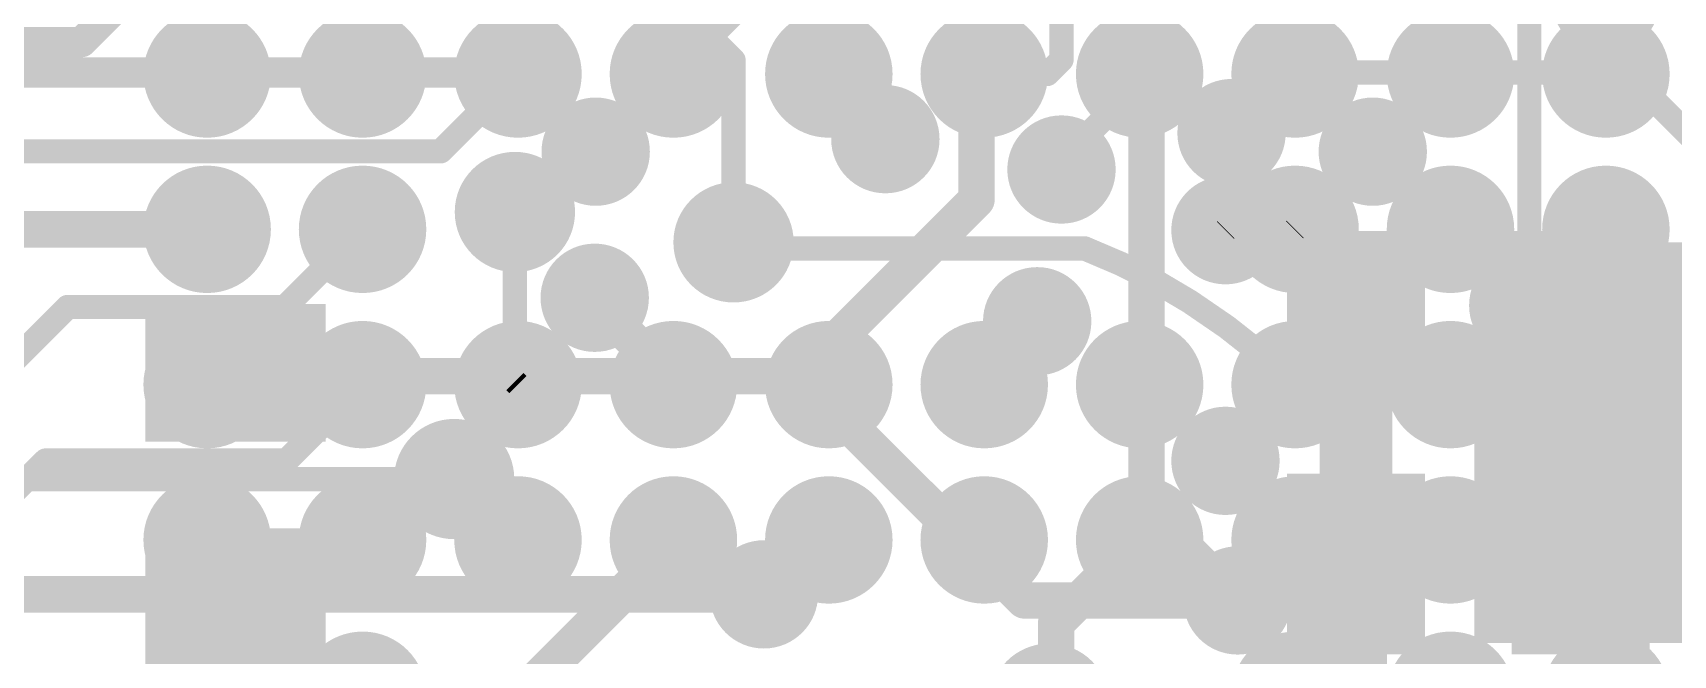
# Model space of a CAD drawing. Header units: millimetres. Extents: x -0.39 to 4.37, y -0.38 to 3.54.
# Drawn here: x 1.4136 to 1.6837, y 1.483 to 1.5855 of the extents above; entities that cross this region are included whole.
import ezdxf

# ---------------------------------------------------------------- set-up
doc = ezdxf.new("R2010")
doc.units = ezdxf.units.MM
doc.header["$MEASUREMENT"] = 0
for name, color, linetype in [('BottomLayer', 5, 'Continuous'), ('BottomPaste', 16, 'Continuous'), ('BottomSolder', 6, 'Continuous'), ('TopLayer', 1, 'Continuous'), ('TopPaste', 8, 'Continuous'), ('TopSolder', 216, 'Continuous'), ('ViaHoleLayer', 16, 'Continuous')]:
    doc.layers.add(name, color=color, linetype=linetype)

# ---------------------------------------------------------------- blocks, each defined once
blk = doc.blocks.new('C__0402_B_14')
at = {"layer": 'BottomLayer'}
for points in [[(-0.009500000000000001, 0.0125), (-0.009499999999999998, -0.0125), (-0.0275, -0.0125), (-0.0275, 0.0125)], [(0.0275, 0.0125), (0.0275, -0.0125), (0.009500000000000001, -0.0125), (0.009499999999999998, 0.0125)]]:
    blk.add_hatch(color=5, dxfattribs=at).paths.add_polyline_path(points)
at = {"layer": 'BottomPaste'}
for points in [[(-0.009500000000000001, 0.0125), (-0.009499999999999998, -0.0125), (-0.0275, -0.0125), (-0.0275, 0.0125)], [(0.0275, 0.0125), (0.0275, -0.0125), (0.009500000000000001, -0.0125), (0.009499999999999998, 0.0125)]]:
    blk.add_hatch(color=16, dxfattribs=at).paths.add_polyline_path(points)
at = {"layer": 'BottomSolder'}
for points in [[(-0.007137800000000001, 0.0148622), (-0.007137799999999999, -0.0148622), (-0.0298622, -0.0148622), (-0.0298622, 0.0148622)], [(0.0298622, 0.0148622), (0.0298622, -0.0148622), (0.007137800000000001, -0.0148622), (0.007137799999999999, 0.0148622)]]:
    blk.add_hatch(color=6, dxfattribs=at).paths.add_polyline_path(points)
blk = doc.blocks.new('C__0402_B_62')
at = {"layer": 'BottomLayer'}
for points in [[(-0.009499999999999996, 0.0125), (-0.009500000000000003, -0.0125), (-0.0275, -0.0125), (-0.0275, 0.0125)], [(0.0275, 0.0125), (0.0275, -0.0125), (0.009499999999999996, -0.0125), (0.009500000000000003, 0.0125)]]:
    blk.add_hatch(color=5, dxfattribs=at).paths.add_polyline_path(points)
at = {"layer": 'BottomPaste'}
for points in [[(-0.009499999999999996, 0.0125), (-0.009500000000000003, -0.0125), (-0.0275, -0.0125), (-0.0275, 0.0125)], [(0.0275, 0.0125), (0.0275, -0.0125), (0.009499999999999996, -0.0125), (0.009500000000000003, 0.0125)]]:
    blk.add_hatch(color=16, dxfattribs=at).paths.add_polyline_path(points)
at = {"layer": 'BottomSolder'}
for points in [[(-0.007137799999999997, 0.0148622), (-0.007137800000000003, -0.0148622), (-0.0298622, -0.0148622), (-0.0298622, 0.0148622)], [(0.0298622, 0.0148622), (0.0298622, -0.0148622), (0.007137799999999997, -0.0148622), (0.007137800000000003, 0.0148622)]]:
    blk.add_hatch(color=6, dxfattribs=at).paths.add_polyline_path(points)
blk = doc.blocks.new('RK3399_364')
at = {"layer": 'TopLayer'}
h = blk.add_hatch(color=1, dxfattribs=at)
edge = h.paths.add_edge_path()
edge.add_arc((0.1535442, 0.1279525), 0.006496, 0, 360)
h = blk.add_hatch(color=1, dxfattribs=at)
edge = h.paths.add_edge_path()
edge.add_arc((0.1791342, 0.1279525), 0.006496, 0, 360)
h = blk.add_hatch(color=1, dxfattribs=at)
edge = h.paths.add_edge_path()
edge.add_arc((0.2047242, 0.1279525), 0.006496, 0, 360)
h = blk.add_hatch(color=1, dxfattribs=at)
edge = h.paths.add_edge_path()
edge.add_arc((0.2303142, 0.1279525), 0.006496, 0, 360)
h = blk.add_hatch(color=1, dxfattribs=at)
edge = h.paths.add_edge_path()
edge.add_arc((0.2559062, 0.1279525), 0.006496, 0, 360)
h = blk.add_hatch(color=1, dxfattribs=at)
edge = h.paths.add_edge_path()
edge.add_arc((0.2814962, 0.1279525), 0.006496, 0, 360)
h = blk.add_hatch(color=1, dxfattribs=at)
edge = h.paths.add_edge_path()
edge.add_arc((0.3070862, 0.1279525), 0.006496, 0, 360)
h = blk.add_hatch(color=1, dxfattribs=at)
edge = h.paths.add_edge_path()
edge.add_arc((0.3326762, 0.1279525), 0.006496, 0, 360)
h = blk.add_hatch(color=1, dxfattribs=at)
edge = h.paths.add_edge_path()
edge.add_arc((0.3582682, 0.1279525), 0.006496, 0, 360)
h = blk.add_hatch(color=1, dxfattribs=at)
edge = h.paths.add_edge_path()
edge.add_arc((0.3838582, 0.1279525), 0.006496, 0, 360)
h = blk.add_hatch(color=1, dxfattribs=at)
edge = h.paths.add_edge_path()
edge.add_arc((0.1535442, 0.1023625), 0.006496, 0, 360)
h = blk.add_hatch(color=1, dxfattribs=at)
edge = h.paths.add_edge_path()
edge.add_arc((0.1791342, 0.1023625), 0.006496, 0, 360)
h = blk.add_hatch(color=1, dxfattribs=at)
edge = h.paths.add_edge_path()
edge.add_arc((0.2047242, 0.1023625), 0.006496, 0, 360)
h = blk.add_hatch(color=1, dxfattribs=at)
edge = h.paths.add_edge_path()
edge.add_arc((0.2303142, 0.1023625), 0.006496, 0, 360)
h = blk.add_hatch(color=1, dxfattribs=at)
edge = h.paths.add_edge_path()
edge.add_arc((0.2559062, 0.1023625), 0.006496, 0, 360)
h = blk.add_hatch(color=1, dxfattribs=at)
edge = h.paths.add_edge_path()
edge.add_arc((0.2814962, 0.1023625), 0.006496, 0, 360)
h = blk.add_hatch(color=1, dxfattribs=at)
edge = h.paths.add_edge_path()
edge.add_arc((0.3070862, 0.1023625), 0.006496, 0, 360)
h = blk.add_hatch(color=1, dxfattribs=at)
edge = h.paths.add_edge_path()
edge.add_arc((0.3326762, 0.1023625), 0.006496, 0, 360)
h = blk.add_hatch(color=1, dxfattribs=at)
edge = h.paths.add_edge_path()
edge.add_arc((0.3582682, 0.1023625), 0.006496, 0, 360)
h = blk.add_hatch(color=1, dxfattribs=at)
edge = h.paths.add_edge_path()
edge.add_arc((0.3838582, 0.1023625), 0.006496, 0, 360)
h = blk.add_hatch(color=1, dxfattribs=at)
edge = h.paths.add_edge_path()
edge.add_arc((0.1535442, 0.0767725), 0.006496, 0, 360)
h = blk.add_hatch(color=1, dxfattribs=at)
edge = h.paths.add_edge_path()
edge.add_arc((0.1791342, 0.0767725), 0.006496, 0, 360)
h = blk.add_hatch(color=1, dxfattribs=at)
edge = h.paths.add_edge_path()
edge.add_arc((0.2047242, 0.0767725), 0.006496, 0, 360)
h = blk.add_hatch(color=1, dxfattribs=at)
edge = h.paths.add_edge_path()
edge.add_arc((0.3582682, 0.0767725), 0.006496, 0, 360)
h = blk.add_hatch(color=1, dxfattribs=at)
edge = h.paths.add_edge_path()
edge.add_arc((0.3838582, 0.0767725), 0.006496, 0, 360)
h = blk.add_hatch(color=1, dxfattribs=at)
edge = h.paths.add_edge_path()
edge.add_arc((0.1535442, 0.0511805), 0.006496, 0, 360)
h = blk.add_hatch(color=1, dxfattribs=at)
edge = h.paths.add_edge_path()
edge.add_arc((0.1791342, 0.0511805), 0.006496, 0, 360)
h = blk.add_hatch(color=1, dxfattribs=at)
edge = h.paths.add_edge_path()
edge.add_arc((0.2047242, 0.0511805), 0.006496, 0, 360)
h = blk.add_hatch(color=1, dxfattribs=at)
edge = h.paths.add_edge_path()
edge.add_arc((0.2303142, 0.0511805), 0.006496, 0, 360)
h = blk.add_hatch(color=1, dxfattribs=at)
edge = h.paths.add_edge_path()
edge.add_arc((0.2559062, 0.0511805), 0.006496, 0, 360)
h = blk.add_hatch(color=1, dxfattribs=at)
edge = h.paths.add_edge_path()
edge.add_arc((0.2814962, 0.0511805), 0.006496, 0, 360)
h = blk.add_hatch(color=1, dxfattribs=at)
edge = h.paths.add_edge_path()
edge.add_arc((0.3070862, 0.0511805), 0.006496, 0, 360)
h = blk.add_hatch(color=1, dxfattribs=at)
edge = h.paths.add_edge_path()
edge.add_arc((0.3326762, 0.0511805), 0.006496, 0, 360)
h = blk.add_hatch(color=1, dxfattribs=at)
edge = h.paths.add_edge_path()
edge.add_arc((0.3582682, 0.0511805), 0.006496, 0, 360)
h = blk.add_hatch(color=1, dxfattribs=at)
edge = h.paths.add_edge_path()
edge.add_arc((0.3838582, 0.0511805), 0.006496, 0, 360)
at = {"layer": 'TopPaste'}
h = blk.add_hatch(color=8, dxfattribs=at)
edge = h.paths.add_edge_path()
edge.add_arc((0.1535442, 0.1279525), 0.006496, 0, 360)
h = blk.add_hatch(color=8, dxfattribs=at)
edge = h.paths.add_edge_path()
edge.add_arc((0.1791342, 0.1279525), 0.006496, 0, 360)
h = blk.add_hatch(color=8, dxfattribs=at)
edge = h.paths.add_edge_path()
edge.add_arc((0.2047242, 0.1279525), 0.006496, 0, 360)
h = blk.add_hatch(color=8, dxfattribs=at)
edge = h.paths.add_edge_path()
edge.add_arc((0.2303142, 0.1279525), 0.006496, 0, 360)
h = blk.add_hatch(color=8, dxfattribs=at)
edge = h.paths.add_edge_path()
edge.add_arc((0.2559062, 0.1279525), 0.006496, 0, 360)
h = blk.add_hatch(color=8, dxfattribs=at)
edge = h.paths.add_edge_path()
edge.add_arc((0.2814962, 0.1279525), 0.006496, 0, 360)
h = blk.add_hatch(color=8, dxfattribs=at)
edge = h.paths.add_edge_path()
edge.add_arc((0.3070862, 0.1279525), 0.006496, 0, 360)
h = blk.add_hatch(color=8, dxfattribs=at)
edge = h.paths.add_edge_path()
edge.add_arc((0.3326762, 0.1279525), 0.006496, 0, 360)
h = blk.add_hatch(color=8, dxfattribs=at)
edge = h.paths.add_edge_path()
edge.add_arc((0.3582682, 0.1279525), 0.006496, 0, 360)
h = blk.add_hatch(color=8, dxfattribs=at)
edge = h.paths.add_edge_path()
edge.add_arc((0.3838582, 0.1279525), 0.006496, 0, 360)
h = blk.add_hatch(color=8, dxfattribs=at)
edge = h.paths.add_edge_path()
edge.add_arc((0.1535442, 0.1023625), 0.006496, 0, 360)
h = blk.add_hatch(color=8, dxfattribs=at)
edge = h.paths.add_edge_path()
edge.add_arc((0.1791342, 0.1023625), 0.006496, 0, 360)
h = blk.add_hatch(color=8, dxfattribs=at)
edge = h.paths.add_edge_path()
edge.add_arc((0.2047242, 0.1023625), 0.006496, 0, 360)
h = blk.add_hatch(color=8, dxfattribs=at)
edge = h.paths.add_edge_path()
edge.add_arc((0.2303142, 0.1023625), 0.006496, 0, 360)
h = blk.add_hatch(color=8, dxfattribs=at)
edge = h.paths.add_edge_path()
edge.add_arc((0.2559062, 0.1023625), 0.006496, 0, 360)
h = blk.add_hatch(color=8, dxfattribs=at)
edge = h.paths.add_edge_path()
edge.add_arc((0.2814962, 0.1023625), 0.006496, 0, 360)
h = blk.add_hatch(color=8, dxfattribs=at)
edge = h.paths.add_edge_path()
edge.add_arc((0.3070862, 0.1023625), 0.006496, 0, 360)
h = blk.add_hatch(color=8, dxfattribs=at)
edge = h.paths.add_edge_path()
edge.add_arc((0.3326762, 0.1023625), 0.006496, 0, 360)
h = blk.add_hatch(color=8, dxfattribs=at)
edge = h.paths.add_edge_path()
edge.add_arc((0.3582682, 0.1023625), 0.006496, 0, 360)
h = blk.add_hatch(color=8, dxfattribs=at)
edge = h.paths.add_edge_path()
edge.add_arc((0.3838582, 0.1023625), 0.006496, 0, 360)
h = blk.add_hatch(color=8, dxfattribs=at)
edge = h.paths.add_edge_path()
edge.add_arc((0.1535442, 0.0767725), 0.006496, 0, 360)
h = blk.add_hatch(color=8, dxfattribs=at)
edge = h.paths.add_edge_path()
edge.add_arc((0.1791342, 0.0767725), 0.006496, 0, 360)
h = blk.add_hatch(color=8, dxfattribs=at)
edge = h.paths.add_edge_path()
edge.add_arc((0.2047242, 0.0767725), 0.006496, 0, 360)
h = blk.add_hatch(color=8, dxfattribs=at)
edge = h.paths.add_edge_path()
edge.add_arc((0.3582682, 0.0767725), 0.006496, 0, 360)
h = blk.add_hatch(color=8, dxfattribs=at)
edge = h.paths.add_edge_path()
edge.add_arc((0.3838582, 0.0767725), 0.006496, 0, 360)
h = blk.add_hatch(color=8, dxfattribs=at)
edge = h.paths.add_edge_path()
edge.add_arc((0.1535442, 0.0511805), 0.006496, 0, 360)
h = blk.add_hatch(color=8, dxfattribs=at)
edge = h.paths.add_edge_path()
edge.add_arc((0.1791342, 0.0511805), 0.006496, 0, 360)
h = blk.add_hatch(color=8, dxfattribs=at)
edge = h.paths.add_edge_path()
edge.add_arc((0.2047242, 0.0511805), 0.006496, 0, 360)
h = blk.add_hatch(color=8, dxfattribs=at)
edge = h.paths.add_edge_path()
edge.add_arc((0.2303142, 0.0511805), 0.006496, 0, 360)
h = blk.add_hatch(color=8, dxfattribs=at)
edge = h.paths.add_edge_path()
edge.add_arc((0.2559062, 0.0511805), 0.006496, 0, 360)
h = blk.add_hatch(color=8, dxfattribs=at)
edge = h.paths.add_edge_path()
edge.add_arc((0.2814962, 0.0511805), 0.006496, 0, 360)
h = blk.add_hatch(color=8, dxfattribs=at)
edge = h.paths.add_edge_path()
edge.add_arc((0.3070862, 0.0511805), 0.006496, 0, 360)
h = blk.add_hatch(color=8, dxfattribs=at)
edge = h.paths.add_edge_path()
edge.add_arc((0.3326762, 0.0511805), 0.006496, 0, 360)
h = blk.add_hatch(color=8, dxfattribs=at)
edge = h.paths.add_edge_path()
edge.add_arc((0.3582682, 0.0511805), 0.006496, 0, 360)
h = blk.add_hatch(color=8, dxfattribs=at)
edge = h.paths.add_edge_path()
edge.add_arc((0.3838582, 0.0511805), 0.006496, 0, 360)
at = {"layer": 'TopSolder'}
h = blk.add_hatch(color=216, dxfattribs=at)
edge = h.paths.add_edge_path()
edge.add_arc((0.1535442, 0.1535425), 0.010496, 0, 360)
h = blk.add_hatch(color=216, dxfattribs=at)
edge = h.paths.add_edge_path()
edge.add_arc((0.1791342, 0.1535425), 0.010496, 0, 360)
h = blk.add_hatch(color=216, dxfattribs=at)
edge = h.paths.add_edge_path()
edge.add_arc((0.2047242, 0.1535425), 0.010496, 0, 360)
h = blk.add_hatch(color=216, dxfattribs=at)
edge = h.paths.add_edge_path()
edge.add_arc((0.3582682, 0.1535425), 0.010496, 0, 360)
h = blk.add_hatch(color=216, dxfattribs=at)
edge = h.paths.add_edge_path()
edge.add_arc((0.3838582, 0.1535425), 0.010496, 0, 360)
h = blk.add_hatch(color=216, dxfattribs=at)
edge = h.paths.add_edge_path()
edge.add_arc((0.1535442, 0.1279525), 0.010496, 0, 360)
h = blk.add_hatch(color=216, dxfattribs=at)
edge = h.paths.add_edge_path()
edge.add_arc((0.1791342, 0.1279525), 0.010496, 0, 360)
h = blk.add_hatch(color=216, dxfattribs=at)
edge = h.paths.add_edge_path()
edge.add_arc((0.2047242, 0.1279525), 0.010496, 0, 360)
h = blk.add_hatch(color=216, dxfattribs=at)
edge = h.paths.add_edge_path()
edge.add_arc((0.2303142, 0.1279525), 0.010496, 0, 360)
h = blk.add_hatch(color=216, dxfattribs=at)
edge = h.paths.add_edge_path()
edge.add_arc((0.2559062, 0.1279525), 0.010496, 0, 360)
h = blk.add_hatch(color=216, dxfattribs=at)
edge = h.paths.add_edge_path()
edge.add_arc((0.2814962, 0.1279525), 0.010496, 0, 360)
h = blk.add_hatch(color=216, dxfattribs=at)
edge = h.paths.add_edge_path()
edge.add_arc((0.3070862, 0.1279525), 0.010496, 0, 360)
h = blk.add_hatch(color=216, dxfattribs=at)
edge = h.paths.add_edge_path()
edge.add_arc((0.3326762, 0.1279525), 0.010496, 0, 360)
h = blk.add_hatch(color=216, dxfattribs=at)
edge = h.paths.add_edge_path()
edge.add_arc((0.3582682, 0.1279525), 0.010496, 0, 360)
h = blk.add_hatch(color=216, dxfattribs=at)
edge = h.paths.add_edge_path()
edge.add_arc((0.3838582, 0.1279525), 0.010496, 0, 360)
h = blk.add_hatch(color=216, dxfattribs=at)
edge = h.paths.add_edge_path()
edge.add_arc((0.1535442, 0.1023625), 0.010496, 0, 360)
h = blk.add_hatch(color=216, dxfattribs=at)
edge = h.paths.add_edge_path()
edge.add_arc((0.1791342, 0.1023625), 0.010496, 0, 360)
h = blk.add_hatch(color=216, dxfattribs=at)
edge = h.paths.add_edge_path()
edge.add_arc((0.2047242, 0.1023625), 0.010496, 0, 360)
h = blk.add_hatch(color=216, dxfattribs=at)
edge = h.paths.add_edge_path()
edge.add_arc((0.2303142, 0.1023625), 0.010496, 0, 360)
h = blk.add_hatch(color=216, dxfattribs=at)
edge = h.paths.add_edge_path()
edge.add_arc((0.2559062, 0.1023625), 0.010496, 0, 360)
h = blk.add_hatch(color=216, dxfattribs=at)
edge = h.paths.add_edge_path()
edge.add_arc((0.2814962, 0.1023625), 0.010496, 0, 360)
h = blk.add_hatch(color=216, dxfattribs=at)
edge = h.paths.add_edge_path()
edge.add_arc((0.3070862, 0.1023625), 0.010496, 0, 360)
h = blk.add_hatch(color=216, dxfattribs=at)
edge = h.paths.add_edge_path()
edge.add_arc((0.3326762, 0.1023625), 0.010496, 0, 360)
h = blk.add_hatch(color=216, dxfattribs=at)
edge = h.paths.add_edge_path()
edge.add_arc((0.3582682, 0.1023625), 0.010496, 0, 360)
h = blk.add_hatch(color=216, dxfattribs=at)
edge = h.paths.add_edge_path()
edge.add_arc((0.3838582, 0.1023625), 0.010496, 0, 360)
h = blk.add_hatch(color=216, dxfattribs=at)
edge = h.paths.add_edge_path()
edge.add_arc((0.1535442, 0.0767725), 0.010496, 0, 360)
h = blk.add_hatch(color=216, dxfattribs=at)
edge = h.paths.add_edge_path()
edge.add_arc((0.1791342, 0.0767725), 0.010496, 0, 360)
h = blk.add_hatch(color=216, dxfattribs=at)
edge = h.paths.add_edge_path()
edge.add_arc((0.2047242, 0.0767725), 0.010496, 0, 360)
h = blk.add_hatch(color=216, dxfattribs=at)
edge = h.paths.add_edge_path()
edge.add_arc((0.3582682, 0.0767725), 0.010496, 0, 360)
h = blk.add_hatch(color=216, dxfattribs=at)
edge = h.paths.add_edge_path()
edge.add_arc((0.3838582, 0.0767725), 0.010496, 0, 360)
h = blk.add_hatch(color=216, dxfattribs=at)
edge = h.paths.add_edge_path()
edge.add_arc((0.1535442, 0.0511805), 0.010496, 0, 360)
h = blk.add_hatch(color=216, dxfattribs=at)
edge = h.paths.add_edge_path()
edge.add_arc((0.1791342, 0.0511805), 0.010496, 0, 360)
h = blk.add_hatch(color=216, dxfattribs=at)
edge = h.paths.add_edge_path()
edge.add_arc((0.2047242, 0.0511805), 0.010496, 0, 360)
h = blk.add_hatch(color=216, dxfattribs=at)
edge = h.paths.add_edge_path()
edge.add_arc((0.2303142, 0.0511805), 0.010496, 0, 360)
h = blk.add_hatch(color=216, dxfattribs=at)
edge = h.paths.add_edge_path()
edge.add_arc((0.2559062, 0.0511805), 0.010496, 0, 360)
h = blk.add_hatch(color=216, dxfattribs=at)
edge = h.paths.add_edge_path()
edge.add_arc((0.2814962, 0.0511805), 0.010496, 0, 360)
h = blk.add_hatch(color=216, dxfattribs=at)
edge = h.paths.add_edge_path()
edge.add_arc((0.3070862, 0.0511805), 0.010496, 0, 360)
h = blk.add_hatch(color=216, dxfattribs=at)
edge = h.paths.add_edge_path()
edge.add_arc((0.3326762, 0.0511805), 0.010496, 0, 360)
h = blk.add_hatch(color=216, dxfattribs=at)
edge = h.paths.add_edge_path()
edge.add_arc((0.3582682, 0.0511805), 0.010496, 0, 360)
h = blk.add_hatch(color=216, dxfattribs=at)
edge = h.paths.add_edge_path()
edge.add_arc((0.3838582, 0.0511805), 0.010496, 0, 360)
blk = doc.blocks.new('C__0402_B_501')
at = {"layer": 'BottomLayer'}
for points in [[(-0.009499999999999996, 0.0125), (-0.009500000000000003, -0.0125), (-0.0275, -0.0125), (-0.0275, 0.0125)], [(0.0275, 0.0125), (0.0275, -0.0125), (0.009499999999999996, -0.0125), (0.009500000000000003, 0.0125)]]:
    blk.add_hatch(color=5, dxfattribs=at).paths.add_polyline_path(points)
at = {"layer": 'BottomPaste'}
for points in [[(-0.009499999999999996, 0.0125), (-0.009500000000000003, -0.0125), (-0.0275, -0.0125), (-0.0275, 0.0125)], [(0.0275, 0.0125), (0.0275, -0.0125), (0.009499999999999996, -0.0125), (0.009500000000000003, 0.0125)]]:
    blk.add_hatch(color=16, dxfattribs=at).paths.add_polyline_path(points)
at = {"layer": 'BottomSolder'}
for points in [[(-0.007137799999999997, 0.0148622), (-0.007137800000000003, -0.0148622), (-0.0298622, -0.0148622), (-0.0298622, 0.0148622)], [(0.0298622, 0.0148622), (0.0298622, -0.0148622), (0.007137799999999997, -0.0148622), (0.007137800000000003, 0.0148622)]]:
    blk.add_hatch(color=6, dxfattribs=at).paths.add_polyline_path(points)

msp = doc.modelspace()

# ---------------------------------------------------------------- hatches: boundary and pattern name
at = {"layer": 'BottomLayer'}
h = msp.add_hatch(color=5, dxfattribs=at)
edge = h.paths.add_edge_path()
edge.add_arc((1.554, 1.568), 0.0049212, 0, 360)
h = msp.add_hatch(color=5, dxfattribs=at)
edge = h.paths.add_edge_path()
edge.add_arc((1.611, 1.569), 0.0049212, 0, 360)
h = msp.add_hatch(color=5, dxfattribs=at)
edge = h.paths.add_edge_path()
edge.add_arc((1.5063025, 1.5659402), 0.0049212, 0, 360)
h = msp.add_hatch(color=5, dxfattribs=at)
edge = h.paths.add_edge_path()
edge.add_arc((1.6342545, 1.5659402), 0.0049212, 0, 360)
h = msp.add_hatch(color=5, dxfattribs=at)
edge = h.paths.add_edge_path()
edge.add_arc((1.583, 1.563), 0.0049212, 0, 360)
h = msp.add_hatch(color=5, dxfattribs=at)
edge = h.paths.add_edge_path()
edge.add_arc((1.493, 1.556), 0.0059055, 0, 360)
h = msp.add_hatch(color=5, dxfattribs=at)
edge = h.paths.add_edge_path()
edge.add_arc((1.529, 1.551), 0.0059055, 0, 360)
h = msp.add_hatch(color=5, dxfattribs=at)
edge = h.paths.add_edge_path()
edge.add_arc((1.61, 1.553), 0.0049212, 0, 360)
msp.add_hatch(color=5, dxfattribs=at).paths.add_polyline_path([(1.651, 1.485), (1.691, 1.485), (1.691, 1.551), (1.651, 1.551)])
h = msp.add_hatch(color=5, dxfattribs=at)
edge = h.paths.add_edge_path()
edge.add_arc((1.5061435, 1.5418684), 0.0049212, 0, 360)
h = msp.add_hatch(color=5, dxfattribs=at)
edge = h.paths.add_edge_path()
edge.add_arc((1.6331917, 1.5406008), 0.0049212, 0, 360)
h = msp.add_hatch(color=5, dxfattribs=at)
edge = h.paths.add_edge_path()
edge.add_arc((1.6590343, 1.5406008), 0.0049212, 0, 360)
h = msp.add_hatch(color=5, dxfattribs=at)
edge = h.paths.add_edge_path()
edge.add_arc((1.579, 1.538), 0.0049212, 0, 360)
h = msp.add_hatch(color=5, dxfattribs=at)
edge = h.paths.add_edge_path()
edge.add_arc((1.61, 1.515), 0.0049212, 0, 360)
h = msp.add_hatch(color=5, dxfattribs=at)
edge = h.paths.add_edge_path()
edge.add_arc((1.483, 1.512), 0.0059055, 0, 360)
h = msp.add_hatch(color=5, dxfattribs=at)
edge = h.paths.add_edge_path()
edge.add_arc((1.534, 1.493), 0.0049212, 0, 360)
h = msp.add_hatch(color=5, dxfattribs=at)
edge = h.paths.add_edge_path()
edge.add_arc((1.612, 1.492), 0.0049212, 0, 360)
at = {"layer": 'BottomSolder'}
h = msp.add_hatch(color=6, dxfattribs=at)
edge = h.paths.add_edge_path()
edge.add_arc((1.6726405, 1.591), 0.0089212, 0, 360)
h = msp.add_hatch(color=6, dxfattribs=at)
edge = h.paths.add_edge_path()
edge.add_arc((1.611, 1.569), 0.0089212, 0, 360)
h = msp.add_hatch(color=6, dxfattribs=at)
edge = h.paths.add_edge_path()
edge.add_arc((1.5063025, 1.5659402), 0.0089212, 0, 360)
h = msp.add_hatch(color=6, dxfattribs=at)
edge = h.paths.add_edge_path()
edge.add_arc((1.554, 1.568), 0.0089212, 0, 360)
h = msp.add_hatch(color=6, dxfattribs=at)
edge = h.paths.add_edge_path()
edge.add_arc((1.6342545, 1.5659402), 0.0089212, 0, 360)
h = msp.add_hatch(color=6, dxfattribs=at)
edge = h.paths.add_edge_path()
edge.add_arc((1.583, 1.563), 0.0089212, 0, 360)
h = msp.add_hatch(color=6, dxfattribs=at)
edge = h.paths.add_edge_path()
edge.add_arc((1.493, 1.556), 0.0099055, 0, 360)
h = msp.add_hatch(color=6, dxfattribs=at)
edge = h.paths.add_edge_path()
edge.add_arc((1.61, 1.553), 0.0089212, 0, 360)
h = msp.add_hatch(color=6, dxfattribs=at)
edge = h.paths.add_edge_path()
edge.add_arc((1.529, 1.551), 0.0099055, 0, 360)
h = msp.add_hatch(color=6, dxfattribs=at)
edge = h.paths.add_edge_path()
edge.add_arc((1.5061435, 1.5418684), 0.0089212, 0, 360)
h = msp.add_hatch(color=6, dxfattribs=at)
edge = h.paths.add_edge_path()
edge.add_arc((1.6331917, 1.5406008), 0.0089212, 0, 360)
h = msp.add_hatch(color=6, dxfattribs=at)
edge = h.paths.add_edge_path()
edge.add_arc((1.6590343, 1.5406008), 0.0089212, 0, 360)
h = msp.add_hatch(color=6, dxfattribs=at)
edge = h.paths.add_edge_path()
edge.add_arc((1.579, 1.538), 0.0089212, 0, 360)
h = msp.add_hatch(color=6, dxfattribs=at)
edge = h.paths.add_edge_path()
edge.add_arc((1.61, 1.515), 0.0089212, 0, 360)
h = msp.add_hatch(color=6, dxfattribs=at)
edge = h.paths.add_edge_path()
edge.add_arc((1.483, 1.512), 0.0099055, 0, 360)
h = msp.add_hatch(color=6, dxfattribs=at)
edge = h.paths.add_edge_path()
edge.add_arc((1.534, 1.493), 0.0089212, 0, 360)
h = msp.add_hatch(color=6, dxfattribs=at)
edge = h.paths.add_edge_path()
edge.add_arc((1.612, 1.492), 0.0089212, 0, 360)
h = msp.add_hatch(color=6, dxfattribs=at)
edge = h.paths.add_edge_path()
edge.add_arc((1.581, 1.475), 0.0099055, 0, 360)
at = {"layer": 'TopLayer'}
h = msp.add_hatch(color=1, dxfattribs=at)
edge = h.paths.add_edge_path()
edge.add_arc((1.554, 1.568), 0.0049212, 0, 360)
h = msp.add_hatch(color=1, dxfattribs=at)
edge = h.paths.add_edge_path()
edge.add_arc((1.611, 1.569), 0.0049212, 0, 360)
h = msp.add_hatch(color=1, dxfattribs=at)
edge = h.paths.add_edge_path()
edge.add_arc((1.5063025, 1.5659402), 0.0049212, 0, 360)
h = msp.add_hatch(color=1, dxfattribs=at)
edge = h.paths.add_edge_path()
edge.add_arc((1.6342545, 1.5659402), 0.0049212, 0, 360)
h = msp.add_hatch(color=1, dxfattribs=at)
edge = h.paths.add_edge_path()
edge.add_arc((1.583, 1.563), 0.0049212, 0, 360)
h = msp.add_hatch(color=1, dxfattribs=at)
edge = h.paths.add_edge_path()
edge.add_arc((1.493, 1.556), 0.0059055, 0, 360)
h = msp.add_hatch(color=1, dxfattribs=at)
edge = h.paths.add_edge_path()
edge.add_arc((1.529, 1.551), 0.0059055, 0, 360)
h = msp.add_hatch(color=1, dxfattribs=at)
edge = h.paths.add_edge_path()
edge.add_arc((1.61, 1.553), 0.0049212, 0, 360)
h = msp.add_hatch(color=1, dxfattribs=at)
edge = h.paths.add_edge_path()
edge.add_arc((1.5061435, 1.5418684), 0.0049212, 0, 360)
h = msp.add_hatch(color=1, dxfattribs=at)
edge = h.paths.add_edge_path()
edge.add_arc((1.6331917, 1.5406008), 0.0049212, 0, 360)
h = msp.add_hatch(color=1, dxfattribs=at)
edge = h.paths.add_edge_path()
edge.add_arc((1.6590343, 1.5406008), 0.0049212, 0, 360)
h = msp.add_hatch(color=1, dxfattribs=at)
edge = h.paths.add_edge_path()
edge.add_arc((1.579, 1.538), 0.0049212, 0, 360)
h = msp.add_hatch(color=1, dxfattribs=at)
edge = h.paths.add_edge_path()
edge.add_arc((1.61, 1.515), 0.0049212, 0, 360)
h = msp.add_hatch(color=1, dxfattribs=at)
edge = h.paths.add_edge_path()
edge.add_arc((1.483, 1.512), 0.0059055, 0, 360)
h = msp.add_hatch(color=1, dxfattribs=at)
edge = h.paths.add_edge_path()
edge.add_arc((1.534, 1.493), 0.0049212, 0, 360)
h = msp.add_hatch(color=1, dxfattribs=at)
edge = h.paths.add_edge_path()
edge.add_arc((1.612, 1.492), 0.0049212, 0, 360)
at = {"layer": 'TopSolder'}
h = msp.add_hatch(color=216, dxfattribs=at)
edge = h.paths.add_edge_path()
edge.add_arc((1.6726405, 1.591), 0.0089212, 0, 360)
h = msp.add_hatch(color=216, dxfattribs=at)
edge = h.paths.add_edge_path()
edge.add_arc((1.611, 1.569), 0.0089212, 0, 360)
h = msp.add_hatch(color=216, dxfattribs=at)
edge = h.paths.add_edge_path()
edge.add_arc((1.5063025, 1.5659402), 0.0089212, 0, 360)
h = msp.add_hatch(color=216, dxfattribs=at)
edge = h.paths.add_edge_path()
edge.add_arc((1.554, 1.568), 0.0089212, 0, 360)
h = msp.add_hatch(color=216, dxfattribs=at)
edge = h.paths.add_edge_path()
edge.add_arc((1.6342545, 1.5659402), 0.0089212, 0, 360)
h = msp.add_hatch(color=216, dxfattribs=at)
edge = h.paths.add_edge_path()
edge.add_arc((1.583, 1.563), 0.0089212, 0, 360)
h = msp.add_hatch(color=216, dxfattribs=at)
edge = h.paths.add_edge_path()
edge.add_arc((1.493, 1.556), 0.0099055, 0, 360)
h = msp.add_hatch(color=216, dxfattribs=at)
edge = h.paths.add_edge_path()
edge.add_arc((1.61, 1.553), 0.0089212, 0, 360)
h = msp.add_hatch(color=216, dxfattribs=at)
edge = h.paths.add_edge_path()
edge.add_arc((1.529, 1.551), 0.0099055, 0, 360)
h = msp.add_hatch(color=216, dxfattribs=at)
edge = h.paths.add_edge_path()
edge.add_arc((1.5061435, 1.5418684), 0.0089212, 0, 360)
h = msp.add_hatch(color=216, dxfattribs=at)
edge = h.paths.add_edge_path()
edge.add_arc((1.6331917, 1.5406008), 0.0089212, 0, 360)
h = msp.add_hatch(color=216, dxfattribs=at)
edge = h.paths.add_edge_path()
edge.add_arc((1.6590343, 1.5406008), 0.0089212, 0, 360)
h = msp.add_hatch(color=216, dxfattribs=at)
edge = h.paths.add_edge_path()
edge.add_arc((1.579, 1.538), 0.0089212, 0, 360)
h = msp.add_hatch(color=216, dxfattribs=at)
edge = h.paths.add_edge_path()
edge.add_arc((1.61, 1.515), 0.0089212, 0, 360)
h = msp.add_hatch(color=216, dxfattribs=at)
edge = h.paths.add_edge_path()
edge.add_arc((1.483, 1.512), 0.0099055, 0, 360)
h = msp.add_hatch(color=216, dxfattribs=at)
edge = h.paths.add_edge_path()
edge.add_arc((1.534, 1.493), 0.0089212, 0, 360)
h = msp.add_hatch(color=216, dxfattribs=at)
edge = h.paths.add_edge_path()
edge.add_arc((1.612, 1.492), 0.0089212, 0, 360)
h = msp.add_hatch(color=216, dxfattribs=at)
edge = h.paths.add_edge_path()
edge.add_arc((1.581, 1.475), 0.0099055, 0, 360)
at = {"layer": 'ViaHoleLayer'}
h = msp.add_hatch(color=16, dxfattribs=at)
edge = h.paths.add_edge_path()
edge.add_arc((1.611, 1.569), 0.003937, 0, 360)
h = msp.add_hatch(color=16, dxfattribs=at)
edge = h.paths.add_edge_path()
edge.add_arc((1.5063025, 1.5659402), 0.003937, 0, 360)
h = msp.add_hatch(color=16, dxfattribs=at)
edge = h.paths.add_edge_path()
edge.add_arc((1.554, 1.568), 0.003937, 0, 360)
h = msp.add_hatch(color=16, dxfattribs=at)
edge = h.paths.add_edge_path()
edge.add_arc((1.6342545, 1.5659402), 0.003937, 0, 360)
h = msp.add_hatch(color=16, dxfattribs=at)
edge = h.paths.add_edge_path()
edge.add_arc((1.583, 1.563), 0.003937, 0, 360)
h = msp.add_hatch(color=16, dxfattribs=at)
edge = h.paths.add_edge_path()
edge.add_arc((1.493, 1.556), 0.003937, 0, 360)
h = msp.add_hatch(color=16, dxfattribs=at)
edge = h.paths.add_edge_path()
edge.add_arc((1.61, 1.553), 0.003937, 0, 360)
h = msp.add_hatch(color=16, dxfattribs=at)
edge = h.paths.add_edge_path()
edge.add_arc((1.529, 1.551), 0.003937, 0, 360)
h = msp.add_hatch(color=16, dxfattribs=at)
edge = h.paths.add_edge_path()
edge.add_arc((1.5061435, 1.5418684), 0.003937, 0, 360)
h = msp.add_hatch(color=16, dxfattribs=at)
edge = h.paths.add_edge_path()
edge.add_arc((1.6331917, 1.5406008), 0.003937, 0, 360)
h = msp.add_hatch(color=16, dxfattribs=at)
edge = h.paths.add_edge_path()
edge.add_arc((1.6590343, 1.5406008), 0.003937, 0, 360)
h = msp.add_hatch(color=16, dxfattribs=at)
edge = h.paths.add_edge_path()
edge.add_arc((1.579, 1.538), 0.003937, 0, 360)
h = msp.add_hatch(color=16, dxfattribs=at)
edge = h.paths.add_edge_path()
edge.add_arc((1.61, 1.515), 0.003937, 0, 360)
h = msp.add_hatch(color=16, dxfattribs=at)
edge = h.paths.add_edge_path()
edge.add_arc((1.483, 1.512), 0.003937, 0, 360)
h = msp.add_hatch(color=16, dxfattribs=at)
edge = h.paths.add_edge_path()
edge.add_arc((1.534, 1.493), 0.003937, 0, 360)
h = msp.add_hatch(color=16, dxfattribs=at)
edge = h.paths.add_edge_path()
edge.add_arc((1.612, 1.492), 0.003937, 0, 360)

# ---------------------------------------------------------------- linework, layer by layer
at = {"layer": 'BottomLayer'}
for points, const_width in [([(1.569, 1.558), (1.569, 1.6030001)], 0.006), ([(1.597, 1.507), (1.597, 1.603)], 0.006), ([(1.5210001, 1.589), (1.529, 1.5810001)], 0.004), ([(1.529, 1.551), (1.529, 1.5810001)], 0.004), ([(1.328, 1.579), (1.4932427, 1.579)], 0.005), ([(1.4932427, 1.579), (1.5063025, 1.5659402)], 0.005), ([(1.611, 1.569), (1.621, 1.579)], 0.004), ([(1.621, 1.579), (1.6760001, 1.579)], 0.004), ([(1.6760001, 1.579), (1.7527387, 1.5022614)], 0.004), ([(1.5399471, 1.5289471), (1.569, 1.558)], 0.006), ([(1.6315, 1.5389091), (1.6331917, 1.5406008)], 0.012), ([(1.6315, 1.498), (1.6315, 1.5389091)], 0.012), ([(1.447, 1.5289471), (1.5399471, 1.5289471)], 0.006), ([(1.5399471, 1.5289471), (1.5768942, 1.492)], 0.006), ([(1.3870001, 1.512), (1.483, 1.512)], 0.004), ([(1.597, 1.507), (1.612, 1.492)], 0.006), ([(1.6306185, 1.4626182), (1.6306185, 1.498)], 0.012), ([(1.447, 1.493), (1.534, 1.493)], 0.006), ([(1.5768942, 1.492), (1.612, 1.492)], 0.006)]:
    msp.add_lwpolyline(points, dxfattribs=dict(at, const_width=const_width))
for points, const_width in [([(1.528, 1.5810001, 1), (1.53, 1.5810001, 1)], 0.002), ([(1.528, 1.5810001, 1), (1.53, 1.5810001, 1)], 0.002), ([(1.4919927, 1.579, 1), (1.4944927, 1.579, 1)], 0.0025), ([(1.4919927, 1.579, 1), (1.4944927, 1.579, 1)], 0.0025), ([(1.62, 1.579, 1), (1.622, 1.579, 1)], 0.002), ([(1.62, 1.579, 1), (1.622, 1.579, 1)], 0.002), ([(1.6750001, 1.579, 1), (1.6770001, 1.579, 1)], 0.002), ([(1.6750001, 1.579, 1), (1.6770001, 1.579, 1)], 0.002), ([(1.61, 1.569, 1), (1.612, 1.569, 1)], 0.002), ([(1.5050525, 1.5659402, 1), (1.5075525, 1.5659402, 1)], 0.0025), ([(1.5675, 1.558, 1), (1.5705, 1.558, 1)], 0.003), ([(1.5675, 1.558, 1), (1.5705, 1.558, 1)], 0.003), ([(1.528, 1.551, 1), (1.53, 1.551, 1)], 0.002), ([(1.6301917, 1.5406008, 1), (1.6361917, 1.5406008, 1)], 0.006), ([(1.6285, 1.5389091, 1), (1.6345, 1.5389091, 1)], 0.006), ([(1.6285, 1.5389091, 1), (1.6345, 1.5389091, 1)], 0.006), ([(1.4455, 1.5289471, 1), (1.4485, 1.5289471, 1)], 0.003), ([(1.5384471, 1.5289471, 1), (1.5414471, 1.5289471, 1)], 0.003), ([(1.5384471, 1.5289471, 1), (1.5414471, 1.5289471, 1)], 0.003), ([(1.5384471, 1.5289471, 1), (1.5414471, 1.5289471, 1)], 0.003), ([(1.482, 1.512, 1), (1.484, 1.512, 1)], 0.002), ([(1.5955, 1.507, 1), (1.5985, 1.507, 1)], 0.003), ([(1.5955, 1.507, 1), (1.5985, 1.507, 1)], 0.003), ([(1.6276185, 1.498, 1), (1.6336185, 1.498, 1)], 0.006), ([(1.6285, 1.498, 1), (1.6345, 1.498, 1)], 0.006), ([(1.4455, 1.493, 1), (1.4485, 1.493, 1)], 0.003), ([(1.5325, 1.493, 1), (1.5355, 1.493, 1)], 0.003), ([(1.5753942, 1.492, 1), (1.5783942, 1.492, 1)], 0.003), ([(1.5753942, 1.492, 1), (1.5783942, 1.492, 1)], 0.003), ([(1.6105, 1.492, 1), (1.6135, 1.492, 1)], 0.003), ([(1.6105, 1.492, 1), (1.6135, 1.492, 1)], 0.003)]:
    msp.add_lwpolyline(points, format="xyb", close=True, dxfattribs=dict(at, const_width=const_width))
at = {"layer": 'TopLayer'}
for points, const_width in [([(1.583, 1.5810794), (1.583, 1.614)], 0.004), ([(1.421665, 1.584), (1.4419912, 1.6043262)], 0.005), ([(1.5190985, 1.5787362), (1.532, 1.5916377)], 0.004), ([(1.6726405, 1.5787362), (1.6726405, 1.591)], 0.006), ([(1.6600343, 1.5406008), (1.6600343, 1.5913426)], 0.004), ([(1.395, 1.584), (1.421665, 1.584)], 0.005), ([(1.5806568, 1.5787362), (1.583, 1.5810794)], 0.004), ([(1.4807723, 1.566), (1.4935085, 1.5787362)], 0.004), ([(1.5063025, 1.5659402), (1.5190985, 1.5787362)], 0.006), ([(1.5446885, 1.5780239), (1.5446885, 1.5787362)], 0.006), ([(1.5446885, 1.5780239), (1.554, 1.5687124)], 0.006), ([(1.5702785, 1.5787362), (1.5806568, 1.5787362)], 0.004), ([(1.5958705, 1.5773033), (1.5958705, 1.5787362)], 0.004), ([(1.6117243, 1.569), (1.6214605, 1.5787362)], 0.004), ([(1.6342545, 1.5659402), (1.6470505, 1.5787362)], 0.006), ([(1.583, 1.5644328), (1.5958705, 1.5773033)], 0.004), ([(1.554, 1.568), (1.554, 1.5687124)], 0.006), ([(1.61, 1.569), (1.611, 1.569)], 0.004), ([(1.611, 1.569), (1.6117243, 1.569)], 0.004), ([(1.396, 1.566), (1.4807723, 1.566)], 0.004), ([(1.583, 1.563), (1.583, 1.5644328)], 0.004), ([(1.4098359, 1.5531442), (1.4423265, 1.5531442)], 0.006), ([(1.493, 1.5280627), (1.493, 1.554)], 0.004), ([(1.6338495, 1.5406008), (1.6463929, 1.5531442)], 0.006), ([(1.6463929, 1.5531442), (1.6470505, 1.5531442)], 0.006), ([(1.6726405, 1.5275542), (1.6726405, 1.5531442)], 0.006), ([(1.4551205, 1.5403482), (1.4679165, 1.5531442)], 0.004), ([(1.61, 1.553), (1.6100721, 1.5530721)], 0.004), ([(1.6100721, 1.5530721), (1.6213884, 1.5530721)], 0.004), ([(1.6213884, 1.5530721), (1.6214605, 1.5531442)], 0.004), ([(1.529, 1.551), (1.53, 1.55)], 0.004), ([(1.53, 1.55), (1.5860531, 1.55)], 0.004), ([(1.5860531, 1.55), (1.5860533, 1.5499998)], 0.004), ([(1.5860533, 1.5499998), (1.5868091, 1.5499997)], 0.004), ([(1.406, 1.527), (1.4193482, 1.5403482)], 0.004), ([(1.4193482, 1.5403482), (1.4551205, 1.5403482)], 0.004), ([(1.5061435, 1.5411888), (1.5061435, 1.5418684)], 0.006), ([(1.5061435, 1.5411888), (1.5184058, 1.5289265)], 0.006), ([(1.6331917, 1.5406008), (1.6338495, 1.5406008)], 0.006), ([(1.6466875, 1.5277226), (1.6590343, 1.5400694)], 0.006), ([(1.6590343, 1.5400694), (1.6590343, 1.5406008)], 0.006), ([(1.579, 1.5371378), (1.579, 1.538)], 0.004), ([(1.5702785, 1.5284163), (1.579, 1.5371378)], 0.004), ([(1.5184058, 1.5283185), (1.5184058, 1.5289265)], 0.006), ([(1.4554204, 1.5150581), (1.4679165, 1.5275542)], 0.004), ([(1.493, 1.5280627), (1.4935085, 1.5275542)], 0.004), ([(1.5702785, 1.5275542), (1.5702785, 1.5284163)], 0.004), ([(1.5958705, 1.5275542), (1.5966582, 1.5275542)], 0.004), ([(1.5966582, 1.5275542), (1.6092124, 1.515)], 0.004), ([(1.6466875, 1.5268382), (1.6466875, 1.5277226)], 0.006), ([(1.6470505, 1.5019642), (1.6726405, 1.5275542)], 0.006), ([(1.6726405, 1.5275542), (1.6982325, 1.5275542)], 0.006), ([(1.4096811, 1.509), (1.4157392, 1.5150581)], 0.004), ([(1.4157392, 1.5150581), (1.4554204, 1.5150581)], 0.004), ([(1.483, 1.512), (1.4930358, 1.5019642)], 0.008), ([(1.6092124, 1.515), (1.61, 1.515)], 0.004), ([(1.4333624, 1.4930001), (1.4423265, 1.5019642)], 0.006), ([(1.482, 1.4644328), (1.5190985, 1.5015313)], 0.006), ([(1.5190985, 1.5015313), (1.5190985, 1.5019642)], 0.006), ([(1.5348622, 1.493), (1.5438264, 1.5019642)], 0.006), ([(1.5438264, 1.5019642), (1.5446885, 1.5019642)], 0.006), ([(1.5821118, 1.4882055), (1.5958705, 1.5019642)], 0.006), ([(1.6117481, 1.4922518), (1.6214605, 1.5019642)], 0.006), ([(1.6726405, 1.4763742), (1.6726405, 1.5019642)], 0.006), ([(1.3500001, 1.4930001), (1.4333624, 1.4930001)], 0.006), ([(1.534, 1.493), (1.5348622, 1.493)], 0.006), ([(1.5821118, 1.4761118), (1.5821118, 1.4882055)], 0.006)]:
    msp.add_lwpolyline(points, dxfattribs=dict(at, const_width=const_width))
for points, const_width in [([(1.420415, 1.584, 1), (1.422915, 1.584, 1)], 0.0025), ([(1.420415, 1.584, 1), (1.422915, 1.584, 1)], 0.0025), ([(1.582, 1.5810794, 1), (1.584, 1.5810794, 1)], 0.002), ([(1.582, 1.5810794, 1), (1.584, 1.5810794, 1)], 0.002), ([(1.4925085, 1.5787362, 1), (1.4945085, 1.5787362, 1)], 0.002), ([(1.5175985, 1.5787362, 1), (1.5205985, 1.5787362, 1)], 0.003), ([(1.5180985, 1.5787362, 1), (1.5200985, 1.5787362, 1)], 0.002), ([(1.5431885, 1.5787362, 1), (1.5461885, 1.5787362, 1)], 0.003), ([(1.5431885, 1.5780239, 1), (1.5461885, 1.5780239, 1)], 0.003), ([(1.5431885, 1.5780239, 1), (1.5461885, 1.5780239, 1)], 0.003), ([(1.5692785, 1.5787362, 1), (1.5712785, 1.5787362, 1)], 0.002), ([(1.5796568, 1.5787362, 1), (1.5816568, 1.5787362, 1)], 0.002), ([(1.5796568, 1.5787362, 1), (1.5816568, 1.5787362, 1)], 0.002), ([(1.5948705, 1.5787362, 1), (1.5968705, 1.5787362, 1)], 0.002), ([(1.6204605, 1.5787362, 1), (1.6224605, 1.5787362, 1)], 0.002), ([(1.6455505, 1.5787362, 1), (1.6485505, 1.5787362, 1)], 0.003), ([(1.6711405, 1.5787362, 1), (1.6741405, 1.5787362, 1)], 0.003), ([(1.5948705, 1.5773033, 1), (1.5968705, 1.5773033, 1)], 0.002), ([(1.5948705, 1.5773033, 1), (1.5968705, 1.5773033, 1)], 0.002), ([(1.5525, 1.5687124, 1), (1.5555, 1.5687124, 1)], 0.003), ([(1.5525, 1.5687124, 1), (1.5555, 1.5687124, 1)], 0.003), ([(1.5525, 1.568, 1), (1.5555, 1.568, 1)], 0.003), ([(1.609, 1.569, 1), (1.611, 1.569, 1)], 0.002), ([(1.61, 1.569, 1), (1.612, 1.569, 1)], 0.002), ([(1.61, 1.569, 1), (1.612, 1.569, 1)], 0.002), ([(1.6107243, 1.569, 1), (1.6127243, 1.569, 1)], 0.002), ([(1.6107243, 1.569, 1), (1.6127243, 1.569, 1)], 0.002), ([(1.4797723, 1.566, 1), (1.4817723, 1.566, 1)], 0.002), ([(1.4797723, 1.566, 1), (1.4817723, 1.566, 1)], 0.002), ([(1.5048025, 1.5659402, 1), (1.5078025, 1.5659402, 1)], 0.003), ([(1.6327545, 1.5659402, 1), (1.6357545, 1.5659402, 1)], 0.003), ([(1.582, 1.5644328, 1), (1.584, 1.5644328, 1)], 0.002), ([(1.582, 1.5644328, 1), (1.584, 1.5644328, 1)], 0.002), ([(1.582, 1.563, 1), (1.584, 1.563, 1)], 0.002), ([(1.4408265, 1.5531442, 1), (1.4438265, 1.5531442, 1)], 0.003), ([(1.492, 1.554, 1), (1.494, 1.554, 1)], 0.002), ([(1.6448929, 1.5531442, 1), (1.6478929, 1.5531442, 1)], 0.003), ([(1.6448929, 1.5531442, 1), (1.6478929, 1.5531442, 1)], 0.003), ([(1.6455505, 1.5531442, 1), (1.6485505, 1.5531442, 1)], 0.003), ([(1.6711405, 1.5531442, 1), (1.6741405, 1.5531442, 1)], 0.003), ([(1.4669165, 1.5531442, 1), (1.4689165, 1.5531442, 1)], 0.002), ([(1.609, 1.553, 1), (1.611, 1.553, 1)], 0.002), ([(1.6090721, 1.5530721, 1), (1.6110721, 1.5530721, 1)], 0.002), ([(1.6090721, 1.5530721, 1), (1.6110721, 1.5530721, 1)], 0.002), ([(1.6203884, 1.5530721, 1), (1.6223884, 1.5530721, 1)], 0.002), ([(1.6203884, 1.5530721, 1), (1.6223884, 1.5530721, 1)], 0.002), ([(1.6204605, 1.5531442, 1), (1.6224605, 1.5531442, 1)], 0.002), ([(1.528, 1.551, 1), (1.53, 1.551, 1)], 0.002), ([(1.529, 1.55, 1), (1.531, 1.55, 1)], 0.002), ([(1.529, 1.55, 1), (1.531, 1.55, 1)], 0.002), ([(1.5850531, 1.55, 1), (1.5870531, 1.55, 1)], 0.002), ([(1.5850531, 1.55, 1), (1.5870531, 1.55, 1)], 0.002), ([(1.5850533, 1.5499998, 1), (1.5870533, 1.5499998, 1)], 0.002), ([(1.5850533, 1.5499998, 1), (1.5870533, 1.5499998, 1)], 0.002), ([(1.5858091, 1.5499997, 1), (1.5878091, 1.5499997, 1)], 0.002), ([(1.5858091, 1.5499997, 1), (1.5878091, 1.5499997, 1)], 0.002), ([(1.4183482, 1.5403482, 1), (1.4203482, 1.5403482, 1)], 0.002), ([(1.4183482, 1.5403482, 1), (1.4203482, 1.5403482, 1)], 0.002), ([(1.4541205, 1.5403482, 1), (1.4561205, 1.5403482, 1)], 0.002), ([(1.4541205, 1.5403482, 1), (1.4561205, 1.5403482, 1)], 0.002), ([(1.5046435, 1.5418684, 1), (1.5076435, 1.5418684, 1)], 0.003), ([(1.5046435, 1.5411888, 1), (1.5076435, 1.5411888, 1)], 0.003), ([(1.5046435, 1.5411888, 1), (1.5076435, 1.5411888, 1)], 0.003), ([(1.6031453, 1.5412189, 1), (1.6051453, 1.5412189, 1)], 0.002), ([(1.6031453, 1.5412189, 1), (1.6051453, 1.5412189, 1)], 0.002), ([(1.6316917, 1.5406008, 1), (1.6346917, 1.5406008, 1)], 0.003), ([(1.6323495, 1.5406008, 1), (1.6353495, 1.5406008, 1)], 0.003), ([(1.6323495, 1.5406008, 1), (1.6353495, 1.5406008, 1)], 0.003), ([(1.6575343, 1.5406008, 1), (1.6605343, 1.5406008, 1)], 0.003), ([(1.6575343, 1.5400694, 1), (1.6605343, 1.5400694, 1)], 0.003), ([(1.6575343, 1.5400694, 1), (1.6605343, 1.5400694, 1)], 0.003), ([(1.6590343, 1.5406008, 1), (1.6610343, 1.5406008, 1)], 0.002), ([(1.578, 1.538, 1), (1.58, 1.538, 1)], 0.002), ([(1.578, 1.5371378, 1), (1.58, 1.5371378, 1)], 0.002), ([(1.578, 1.5371378, 1), (1.58, 1.5371378, 1)], 0.002), ([(1.5169058, 1.5289265, 1), (1.5199058, 1.5289265, 1)], 0.003), ([(1.5169058, 1.5289265, 1), (1.5199058, 1.5289265, 1)], 0.003), ([(1.4669165, 1.5275542, 1), (1.4689165, 1.5275542, 1)], 0.002), ([(1.492, 1.5280627, 1), (1.494, 1.5280627, 1)], 0.002), ([(1.492, 1.5280627, 1), (1.494, 1.5280627, 1)], 0.002), ([(1.4925085, 1.5275542, 1), (1.4945085, 1.5275542, 1)], 0.002), ([(1.5169058, 1.5283185, 1), (1.5199058, 1.5283185, 1)], 0.003), ([(1.5692785, 1.5284163, 1), (1.5712785, 1.5284163, 1)], 0.002), ([(1.5692785, 1.5284163, 1), (1.5712785, 1.5284163, 1)], 0.002), ([(1.5692785, 1.5275542, 1), (1.5712785, 1.5275542, 1)], 0.002), ([(1.5948705, 1.5275542, 1), (1.5968705, 1.5275542, 1)], 0.002), ([(1.5956582, 1.5275542, 1), (1.5976582, 1.5275542, 1)], 0.002), ([(1.5956582, 1.5275542, 1), (1.5976582, 1.5275542, 1)], 0.002), ([(1.6204584, 1.5275717, 1), (1.6224584, 1.5275717, 1)], 0.002), ([(1.6451875, 1.5277226, 1), (1.6481875, 1.5277226, 1)], 0.003), ([(1.6451875, 1.5277226, 1), (1.6481875, 1.5277226, 1)], 0.003), ([(1.6451875, 1.5268382, 1), (1.6481875, 1.5268382, 1)], 0.003), ([(1.6711405, 1.5275542, 1), (1.6741405, 1.5275542, 1)], 0.003), ([(1.6711405, 1.5275542, 1), (1.6741405, 1.5275542, 1)], 0.003), ([(1.6711405, 1.5275542, 1), (1.6741405, 1.5275542, 1)], 0.003), ([(1.4147392, 1.5150581, 1), (1.4167392, 1.5150581, 1)], 0.002), ([(1.4147392, 1.5150581, 1), (1.4167392, 1.5150581, 1)], 0.002), ([(1.4544204, 1.5150581, 1), (1.4564204, 1.5150581, 1)], 0.002), ([(1.4544204, 1.5150581, 1), (1.4564204, 1.5150581, 1)], 0.002), ([(1.481, 1.512, 1), (1.485, 1.512, 1)], 0.004), ([(1.6082124, 1.515, 1), (1.6102124, 1.515, 1)], 0.002), ([(1.6082124, 1.515, 1), (1.6102124, 1.515, 1)], 0.002), ([(1.609, 1.515, 1), (1.611, 1.515, 1)], 0.002), ([(1.4408265, 1.5019642, 1), (1.4438265, 1.5019642, 1)], 0.003), ([(1.4910358, 1.5019642, 1), (1.4950358, 1.5019642, 1)], 0.004), ([(1.5175985, 1.5019642, 1), (1.5205985, 1.5019642, 1)], 0.003), ([(1.5175985, 1.5015313, 1), (1.5205985, 1.5015313, 1)], 0.003), ([(1.5175985, 1.5015313, 1), (1.5205985, 1.5015313, 1)], 0.003), ([(1.5423264, 1.5019642, 1), (1.5453264, 1.5019642, 1)], 0.003), ([(1.5423264, 1.5019642, 1), (1.5453264, 1.5019642, 1)], 0.003), ([(1.5431885, 1.5019642, 1), (1.5461885, 1.5019642, 1)], 0.003), ([(1.5943705, 1.5019642, 1), (1.5973705, 1.5019642, 1)], 0.003), ([(1.6199605, 1.5019642, 1), (1.6229605, 1.5019642, 1)], 0.003), ([(1.6455505, 1.5019642, 1), (1.6485505, 1.5019642, 1)], 0.003), ([(1.6711405, 1.5019642, 1), (1.6741405, 1.5019642, 1)], 0.003), ([(1.4318624, 1.4930001, 1), (1.4348624, 1.4930001, 1)], 0.003), ([(1.4318624, 1.4930001, 1), (1.4348624, 1.4930001, 1)], 0.003), ([(1.5325, 1.493, 1), (1.5355, 1.493, 1)], 0.003), ([(1.5333622, 1.493, 1), (1.5363622, 1.493, 1)], 0.003), ([(1.5333622, 1.493, 1), (1.5363622, 1.493, 1)], 0.003), ([(1.6102481, 1.4922518, 1), (1.6132481, 1.4922518, 1)], 0.003), ([(1.5806118, 1.4882055, 1), (1.5836118, 1.4882055, 1)], 0.003), ([(1.5806118, 1.4882055, 1), (1.5836118, 1.4882055, 1)], 0.003)]:
    msp.add_lwpolyline(points, format="xyb", close=True, dxfattribs=dict(at, const_width=const_width))
at = {"layer": 'TopLayer', "const_width": 0.004}
for points in [[(1.5868091, 1.5499997, -0.0496917367520297), (1.6041453, 1.5412189)], [(1.6041453, 1.5412189, -0.04973499972656769), (1.6214584, 1.5275717)]]:
    msp.add_lwpolyline(points, format="xyb", dxfattribs=at)

# ---------------------------------------------------------------- block references
for name, p, rotation in [('RK3399_364', (1.8261847, 1.6299167), 180), ('C__0402_B_14', (1.447, 1.511), 270)]:
    msp.add_blockref(name, p, dxfattribs=dict(rotation=rotation))
for name, p in [('C__0402_B_62', (1.65, 1.538)), ('C__0402_B_501', (1.65, 1.498))]:
    msp.add_blockref(name, p)

doc.saveas('drawing.dxf')
